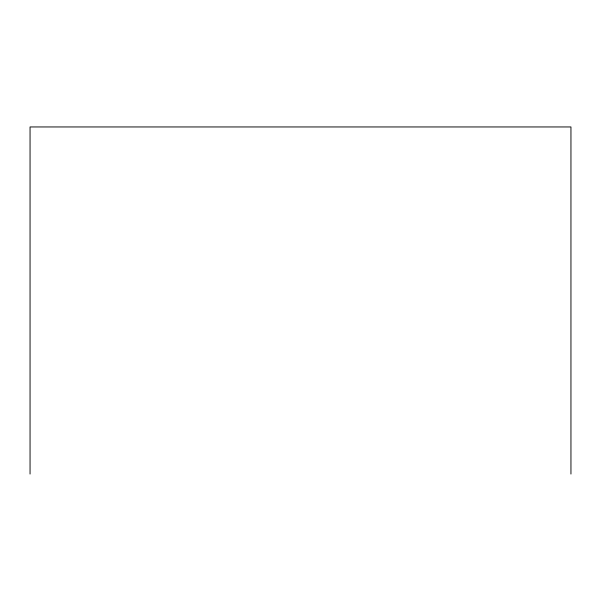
<?xml version="1.0" encoding="UTF-8"?>
<svg xmlns="http://www.w3.org/2000/svg" width="601" height="601" viewBox="0 0 601 601"><rect width="100%" height="100%" fill="white"/><g stroke="black" fill="none" stroke-linecap="round" stroke-linejoin="round"><path stroke-width="0.9" d="M570.95 474.046L570.95 126.954L30.05 126.954L30.05 474.046"/></g></svg>
